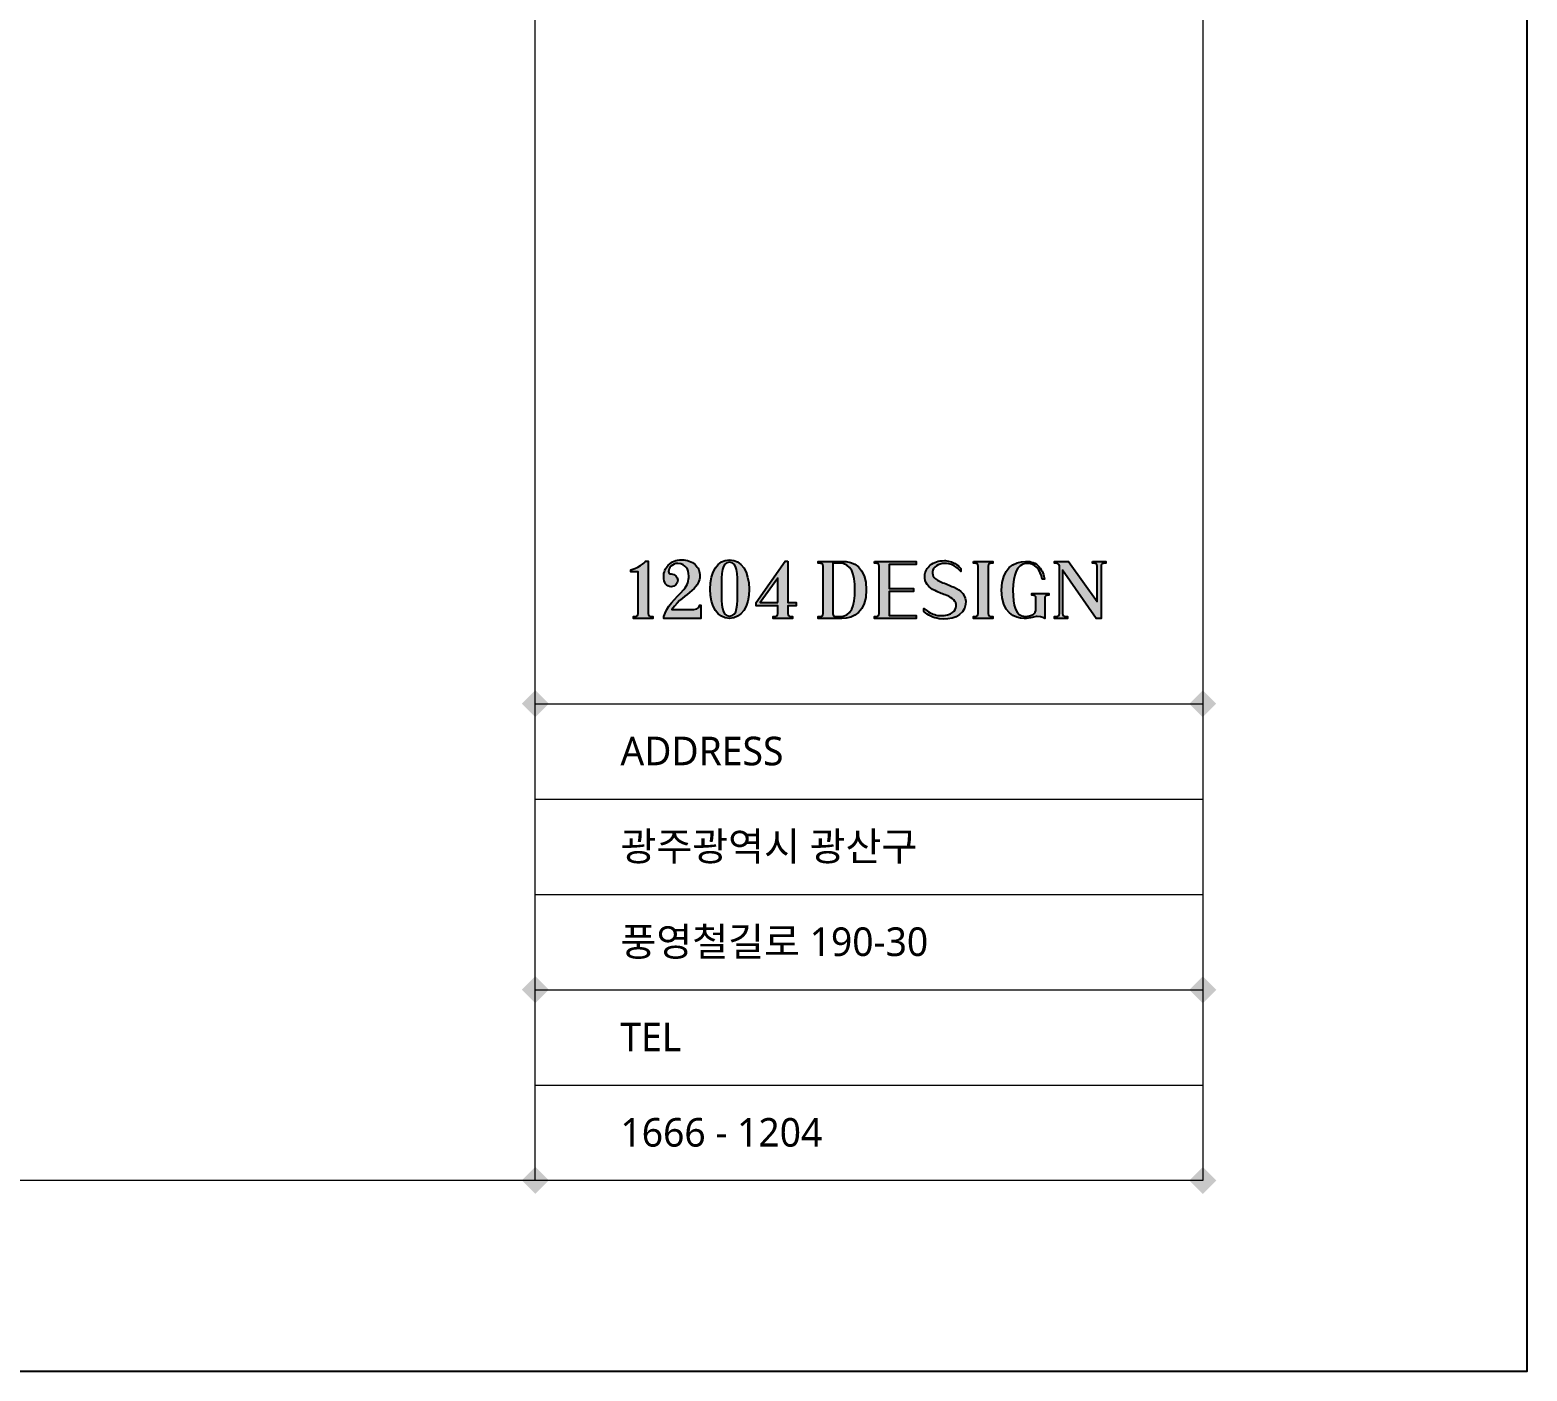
# Model space of a CAD drawing. Header units: millimetres. Extents: x 512 to 764439, y -71 to 559481.
# Drawn here: x 593468 to 598570, y 263149 to 267721 of the extents above; entities that cross this region are included whole.
import ezdxf

# ---------------------------------------------------------------- set-up
doc = ezdxf.new("R2010")
doc.units = ezdxf.units.MM
doc.header["$LTSCALE"] = 50
doc.layers.add('1204로고', color=3, linetype='Continuous')
doc.styles.add('맑은 고딕', font='malgun.ttf')

# ---------------------------------------------------------------- blocks, each defined once
blk = doc.blocks.new('1204design logo')
at = {"layer": '1204로고'}
h = blk.add_hatch(color=8, dxfattribs=at)
h.dxf.hatch_style = 1
edge = h.paths.add_edge_path()
edge.add_spline(control_points=[(20412.1, 9488.1), (20412.1, 9488.1), (20272.6, 9488.1), (20272.6, 9488.1), (20316.9, 9551), (20361.2, 9574.4), (20399.8, 9608.2), (20438.7, 9642.5), (20448.9, 9670.9), (20448.9, 9699.8), (20448.9, 9728.7), (20441, 9752), (20419.5, 9771.6), (20398.1, 9791.3), (20369.9, 9801.1), (20335, 9801.1), (20295.9, 9801.1), (20273.7, 9791.5), (20250.9, 9767.8), (20232.4, 9748.5), (20221.7, 9723.7), (20221.7, 9695), (20221.7, 9674.8), (20225.7, 9662.3), (20233.8, 9650.3), (20240.9, 9639.8), (20254.4, 9631.9), (20268.2, 9631.9), (20291.2, 9631.9), (20310.4, 9649.2), (20310.4, 9672.4), (20310.4, 9695.6), (20291.8, 9713), (20268.9, 9713.2), (20264.7, 9713.3), (20260.6, 9713.7), (20258, 9715.7), (20254.4, 9718.6), (20253, 9723.6), (20253, 9727.8), (20253, 9738.2), (20256.5, 9750.5), (20267.6, 9761.2), (20279.2, 9772.5), (20293.5, 9778.9), (20311.5, 9778.8), (20337.3, 9778.6), (20353.4, 9765.6), (20363.7, 9753.5), (20373.9, 9741.4), (20379.6, 9722.9), (20379.6, 9699.6), (20379.6, 9672.6), (20373, 9641.1), (20348.1, 9613.9), (20295.1, 9556.3), (20237.1, 9505.5), (20223.3, 9443.9), (20223.3, 9443.9), (20223.3, 9432.5), (20223.3, 9432.5), (20223.3, 9432.5), (20456.4, 9432.5), (20456.4, 9432.5), (20456.4, 9432.5), (20456.4, 9516.4), (20456.4, 9516.4), (20456.4, 9516.4), (20447.5, 9516.4), (20447.5, 9516.4), (20447.5, 9516.4), (20444.5, 9488.1), (20412.1, 9488.1)], knot_values=[0, 0, 0, 0, 1, 1, 1, 2, 2, 2, 3, 3, 3, 4, 4, 4, 5, 5, 5, 6, 6, 6, 7, 7, 7, 8, 8, 8, 9, 9, 9, 10, 10, 10, 11, 11, 11, 12, 12, 12, 13, 13, 13, 14, 14, 14, 15, 15, 15, 16, 16, 16, 17, 17, 17, 18, 18, 18, 19, 19, 19, 20, 20, 20, 21, 21, 21, 22, 22, 22, 23, 23, 23, 24, 24, 24, 24], degree=3, periodic=0)
h = blk.add_hatch(color=8, dxfattribs=at)
h.dxf.hatch_style = 1
edge = h.paths.add_edge_path()
edge.add_spline(control_points=[(20636.2, 9447.3), (20584.8, 9447.3), (20585.6, 9515.8), (20585.6, 9616.8), (20585.6, 9718.7), (20585.6, 9786.3), (20636.2, 9786.3), (20686.9, 9786.3), (20686.9, 9718.7), (20686.9, 9616.8), (20686.9, 9515.8), (20687.7, 9447.3), (20636.2, 9447.3)], knot_values=[0, 0, 0, 0, 1, 1, 1, 2, 2, 2, 3, 3, 3, 4, 4, 4, 4], degree=3, periodic=0)
edge = h.paths.add_edge_path()
edge.add_spline(control_points=[(20636.2, 9801.1), (20561.5, 9801.1), (20513.9, 9727.7), (20513.9, 9616.8), (20513.9, 9507), (20561.3, 9432.5), (20636.2, 9432.5), (20711.2, 9432.5), (20758.7, 9507), (20758.7, 9616.8), (20758.7, 9727.7), (20711, 9801.1), (20636.2, 9801.1)], knot_values=[0, 0, 0, 0, 1, 1, 1, 2, 2, 2, 3, 3, 3, 4, 4, 4, 4], degree=3, periodic=0)
h = blk.add_hatch(color=8, dxfattribs=at)
h.dxf.hatch_style = 1
edge = h.paths.add_edge_path()
edge.add_spline(control_points=[(20123.7, 9463), (20123.7, 9463), (20123.7, 9792.1), (20123.7, 9792.1), (20123.7, 9792.1), (20107.6, 9792.1), (20107.6, 9792.1), (20107.6, 9792.1), (20085.5, 9760.9), (20015.3, 9738.2), (20015.3, 9738.2), (20015.3, 9726.7), (20015.3, 9726.7), (20015.3, 9726.7), (20061.1, 9726.7), (20061.1, 9726.7), (20061.1, 9726.7), (20061.1, 9463), (20061.1, 9463), (20061.1, 9449.4), (20051.1, 9443.9), (20040.8, 9443.9), (20040.8, 9443.9), (20031.6, 9443.9), (20031.6, 9443.9), (20031.6, 9443.9), (20031.6, 9432.5), (20031.6, 9432.5), (20031.6, 9432.5), (20153.3, 9432.5), (20153.3, 9432.5), (20153.3, 9432.5), (20153.3, 9443.9), (20153.3, 9443.9), (20153.3, 9443.9), (20144.1, 9443.9), (20144.1, 9443.9), (20133.7, 9443.9), (20123.7, 9449.4), (20123.7, 9463)], knot_values=[0, 0, 0, 0, 1, 1, 1, 2, 2, 2, 3, 3, 3, 4, 4, 4, 5, 5, 5, 6, 6, 6, 7, 7, 7, 8, 8, 8, 9, 9, 9, 10, 10, 10, 11, 11, 11, 12, 12, 12, 13, 13, 13, 13], degree=3, periodic=0)
h = blk.add_hatch(color=8, dxfattribs=at)
h.dxf.hatch_style = 1
edge = h.paths.add_edge_path()
edge.add_spline(control_points=[(20940.5, 9532), (20940.5, 9532), (20828.7, 9532), (20828.7, 9532), (20828.7, 9532), (20940.5, 9686.7), (20940.5, 9686.7), (20940.5, 9686.7), (20940.5, 9532), (20940.5, 9532)], knot_values=[0, 0, 0, 0, 1, 1, 1, 2, 2, 2, 3, 3, 3, 3], degree=3, periodic=0)
edge = h.paths.add_edge_path()
edge.add_spline(control_points=[(21003.1, 9792.1), (21003.1, 9792.1), (20987, 9792.1), (20987, 9792.1), (20987, 9792.1), (20803.9, 9532), (20803.9, 9532), (20803.9, 9532), (20803.9, 9512.6), (20803.9, 9512.6), (20803.9, 9512.6), (20940.5, 9512.6), (20940.5, 9512.6), (20940.5, 9512.6), (20940.5, 9463), (20940.5, 9463), (20940.5, 9449.4), (20930.5, 9443.9), (20920.2, 9443.9), (20920.2, 9443.9), (20911, 9443.9), (20911, 9443.9), (20911, 9443.9), (20911, 9432.5), (20911, 9432.5), (20911, 9432.5), (21032.6, 9432.5), (21032.6, 9432.5), (21032.6, 9432.5), (21032.6, 9443.9), (21032.6, 9443.9), (21032.6, 9443.9), (21023.5, 9443.9), (21023.5, 9443.9), (21013.1, 9443.9), (21003.1, 9449.4), (21003.1, 9463), (21003.1, 9463), (21003.1, 9512.6), (21003.1, 9512.6), (21003.1, 9512.6), (21054.6, 9512.6), (21054.6, 9512.6), (21054.6, 9512.6), (21054.6, 9532), (21054.6, 9532), (21054.6, 9532), (21003.1, 9532), (21003.1, 9532), (21003.1, 9532), (21003.1, 9792.1), (21003.1, 9792.1)], knot_values=[0, 0, 0, 0, 1, 1, 1, 2, 2, 2, 3, 3, 3, 4, 4, 4, 5, 5, 5, 6, 6, 6, 7, 7, 7, 8, 8, 8, 9, 9, 9, 10, 10, 10, 11, 11, 11, 12, 12, 12, 13, 13, 13, 14, 14, 14, 15, 15, 15, 16, 16, 16, 17, 17, 17, 17], degree=3, periodic=0)
h = blk.add_hatch(color=8, dxfattribs=at)
h.dxf.hatch_style = 1
edge = h.paths.add_edge_path()
edge.add_spline(control_points=[(21324.4, 9443.9), (21324.4, 9443.9), (21301.9, 9443.9), (21301.9, 9443.9), (21290.6, 9443.9), (21286.7, 9453.5), (21286.7, 9459.6), (21286.7, 9459.6), (21286.7, 9780.4), (21286.7, 9780.4), (21286.7, 9780.4), (21324.4, 9780.4), (21324.4, 9780.4), (21405.3, 9780.4), (21424.5, 9713.4), (21424.5, 9612.1), (21424.5, 9511.9), (21405.3, 9443.9), (21324.4, 9443.9)], knot_values=[0, 0, 0, 0, 1, 1, 1, 2, 2, 2, 3, 3, 3, 4, 4, 4, 5, 5, 5, 6, 6, 6, 6], degree=3, periodic=0)
edge = h.paths.add_edge_path()
edge.add_spline(control_points=[(21342.6, 9791.8), (21342.6, 9791.8), (21194.7, 9791.8), (21194.7, 9791.8), (21194.7, 9791.8), (21194.7, 9780.4), (21194.7, 9780.4), (21194.7, 9780.4), (21203.8, 9780.4), (21203.8, 9780.4), (21214.2, 9780.4), (21224.2, 9774.9), (21224.2, 9761.3), (21224.2, 9761.3), (21224.2, 9463), (21224.2, 9463), (21224.2, 9449.4), (21214.2, 9443.9), (21203.8, 9443.9), (21203.8, 9443.9), (21194.7, 9443.9), (21194.7, 9443.9), (21194.7, 9443.9), (21194.7, 9432.5), (21194.7, 9432.5), (21194.7, 9432.5), (21342.6, 9432.5), (21342.6, 9432.5), (21417.6, 9432.5), (21496.2, 9474.3), (21496.2, 9612.1), (21496.2, 9757.1), (21417.3, 9791.8), (21342.6, 9791.8)], knot_values=[0, 0, 0, 0, 1, 1, 1, 2, 2, 2, 3, 3, 3, 4, 4, 4, 5, 5, 5, 6, 6, 6, 7, 7, 7, 8, 8, 8, 9, 9, 9, 10, 10, 10, 11, 11, 11, 11], degree=3, periodic=0)
h = blk.add_hatch(color=8, dxfattribs=at)
h.dxf.hatch_style = 1
edge = h.paths.add_edge_path()
edge.add_spline(control_points=[(21548.6, 9791.8), (21548.6, 9791.8), (21548.6, 9780.4), (21548.6, 9780.4), (21548.6, 9780.4), (21557.8, 9780.4), (21557.8, 9780.4), (21568.2, 9780.4), (21578.1, 9774.9), (21578.1, 9761.3), (21578.1, 9761.3), (21578.1, 9463), (21578.1, 9463), (21578.1, 9449.4), (21568.2, 9443.9), (21557.8, 9443.9), (21557.8, 9443.9), (21548.6, 9443.9), (21548.6, 9443.9), (21548.6, 9443.9), (21548.6, 9432.5), (21548.6, 9432.5), (21548.6, 9432.5), (21811, 9432.5), (21811, 9432.5), (21811, 9432.5), (21811, 9451.9), (21811, 9451.9), (21811, 9451.9), (21640.7, 9451.9), (21640.7, 9451.9), (21640.7, 9451.9), (21640.7, 9602.4), (21640.7, 9602.4), (21640.7, 9602.4), (21793.8, 9602.4), (21793.8, 9602.4), (21793.8, 9602.4), (21793.8, 9621.8), (21793.8, 9621.8), (21793.8, 9621.8), (21640.7, 9621.8), (21640.7, 9621.8), (21640.7, 9621.8), (21640.7, 9772.4), (21640.7, 9772.4), (21640.7, 9772.4), (21811, 9772.4), (21811, 9772.4), (21811, 9772.4), (21811, 9791.8), (21811, 9791.8), (21811, 9791.8), (21548.6, 9791.8), (21548.6, 9791.8)], knot_values=[0, 0, 0, 0, 1, 1, 1, 2, 2, 2, 3, 3, 3, 4, 4, 4, 5, 5, 5, 6, 6, 6, 7, 7, 7, 8, 8, 8, 9, 9, 9, 10, 10, 10, 11, 11, 11, 12, 12, 12, 13, 13, 13, 14, 14, 14, 15, 15, 15, 16, 16, 16, 17, 17, 17, 18, 18, 18, 18], degree=3, periodic=0)
h = blk.add_hatch(color=8, dxfattribs=at)
h.dxf.hatch_style = 1
edge = h.paths.add_edge_path()
edge.add_spline(control_points=[(22048.9, 9628.5), (22034.7, 9635), (22003.4, 9647.6), (21978.7, 9657.3), (21951.9, 9667.8), (21934.3, 9676.9), (21923.2, 9690.7), (21914.9, 9700.9), (21911.8, 9713.6), (21912.8, 9725.6), (21914, 9740.4), (21922.2, 9754.3), (21937.7, 9764.4), (21951.2, 9773.2), (21970.8, 9779.3), (21988.8, 9779.1), (22001.8, 9779.3), (22029.3, 9775.4), (22049.5, 9763.7), (22067.1, 9753.5), (22076.3, 9744.5), (22091.1, 9728.8), (22091.1, 9728.8), (22091.1, 9747.4), (22091.1, 9747.4), (22091.1, 9747.4), (22079.2, 9762.1), (22066.9, 9770.5), (22036.5, 9791.1), (22006.1, 9796.4), (21988.1, 9796.4), (21951.8, 9796.4), (21920.5, 9786.4), (21899.1, 9767.7), (21878.9, 9750.1), (21865.2, 9728.1), (21864.2, 9700.4), (21863.3, 9658.1), (21886.1, 9627.2), (21929.1, 9607.4), (21957.9, 9594.1), (21979.6, 9585.4), (22002.2, 9577.2), (22037.6, 9564.4), (22065.9, 9538.5), (22062, 9508.8), (22058.5, 9483.1), (22037.8, 9448.6), (21959.2, 9450.4), (21941.9, 9450.8), (21914.7, 9458.3), (21888.1, 9474.1), (21873.5, 9482.7), (21866.5, 9489.5), (21858.9, 9495.3), (21858.9, 9495.3), (21858.9, 9476.4), (21858.9, 9476.4), (21883.5, 9452.6), (21917.7, 9436.5), (21954.2, 9430.5), (22027, 9418.4), (22112.4, 9447.4), (22121.3, 9520.4), (22128.5, 9578.6), (22089.7, 9610.2), (22048.9, 9628.5)], knot_values=[0, 0, 0, 0, 1, 1, 1, 2, 2, 2, 3, 3, 3, 4, 4, 4, 5, 5, 5, 6, 6, 6, 7, 7, 7, 8, 8, 8, 9, 9, 9, 10, 10, 10, 11, 11, 11, 12, 12, 12, 13, 13, 13, 14, 14, 14, 15, 15, 15, 16, 16, 16, 17, 17, 17, 18, 18, 18, 19, 19, 19, 20, 20, 20, 21, 21, 21, 22, 22, 22, 22], degree=3, periodic=0)
h = blk.add_hatch(color=8, dxfattribs=at)
h.dxf.hatch_style = 1
edge = h.paths.add_edge_path()
edge.add_spline(control_points=[(22170.6, 9791.8), (22170.6, 9791.8), (22170.6, 9780.4), (22170.6, 9780.4), (22170.6, 9780.4), (22179.8, 9780.4), (22179.8, 9780.4), (22190.1, 9780.4), (22200.2, 9774.9), (22200.2, 9761.3), (22200.2, 9761.3), (22200.2, 9463), (22200.2, 9463), (22200.2, 9449.4), (22190.1, 9443.9), (22179.8, 9443.9), (22179.8, 9443.9), (22170.6, 9443.9), (22170.6, 9443.9), (22170.6, 9443.9), (22170.6, 9432.5), (22170.6, 9432.5), (22170.6, 9432.5), (22292.2, 9432.5), (22292.2, 9432.5), (22292.2, 9432.5), (22292.2, 9443.9), (22292.2, 9443.9), (22292.2, 9443.9), (22283, 9443.9), (22283, 9443.9), (22272.7, 9443.9), (22262.7, 9449.4), (22262.7, 9463), (22262.7, 9463), (22262.7, 9761.3), (22262.7, 9761.3), (22262.7, 9774.9), (22272.7, 9780.4), (22283, 9780.4), (22283, 9780.4), (22292.2, 9780.4), (22292.2, 9780.4), (22292.2, 9780.4), (22292.2, 9791.8), (22292.2, 9791.8), (22292.2, 9791.8), (22170.6, 9791.8), (22170.6, 9791.8)], knot_values=[0, 0, 0, 0, 1, 1, 1, 2, 2, 2, 3, 3, 3, 4, 4, 4, 5, 5, 5, 6, 6, 6, 7, 7, 7, 8, 8, 8, 9, 9, 9, 10, 10, 10, 11, 11, 11, 12, 12, 12, 13, 13, 13, 14, 14, 14, 15, 15, 15, 16, 16, 16, 16], degree=3, periodic=0)
h = blk.add_hatch(color=8, dxfattribs=at)
h.dxf.hatch_style = 1
edge = h.paths.add_edge_path()
edge.add_spline(control_points=[(22563.9, 9589.7), (22563.9, 9589.7), (22537, 9589.7), (22537, 9589.7), (22537, 9589.7), (22537, 9578.3), (22537, 9578.3), (22537, 9578.3), (22543.7, 9578.3), (22543.7, 9578.3), (22553.9, 9578.3), (22563.9, 9572.9), (22563.9, 9559.4), (22563.9, 9559.4), (22563.9, 9493.7), (22563.9, 9493.7), (22563.9, 9460.8), (22537.4, 9445.7), (22496.6, 9445.7), (22436.3, 9445.7), (22419, 9513.1), (22419, 9610.9), (22419, 9707.8), (22445.8, 9773.4), (22500.3, 9778.6), (22554.7, 9783.8), (22594.5, 9737.4), (22603.4, 9679.4), (22603.4, 9679.4), (22616.7, 9679.4), (22616.7, 9679.4), (22614.7, 9705.8), (22603.7, 9735.1), (22584.2, 9757.2), (22561.4, 9782.9), (22536.3, 9791.8), (22500.3, 9791.8), (22500.3, 9791.8), (22500.3, 9791.8), (22500.3, 9791.8), (22425.6, 9791.8), (22347.8, 9747.8), (22347.8, 9610.9), (22347.8, 9466.9), (22431.6, 9432.5), (22489.1, 9432.5), (22533.3, 9432.5), (22552.4, 9444.8), (22571.7, 9445), (22604.5, 9445.4), (22619, 9432.5), (22619, 9432.5), (22619, 9432.5), (22619, 9559.4), (22619, 9559.4), (22619, 9572.9), (22629, 9578.3), (22639.3, 9578.3), (22639.3, 9578.3), (22645.9, 9578.3), (22645.9, 9578.3), (22645.9, 9578.3), (22645.9, 9589.7), (22645.9, 9589.7), (22645.9, 9589.7), (22619, 9589.7), (22619, 9589.7), (22619, 9589.7), (22563.9, 9589.7), (22563.9, 9589.7)], knot_values=[0, 0, 0, 0, 1, 1, 1, 2, 2, 2, 3, 3, 3, 4, 4, 4, 5, 5, 5, 6, 6, 6, 7, 7, 7, 8, 8, 8, 9, 9, 9, 10, 10, 10, 11, 11, 11, 12, 12, 12, 13, 13, 13, 14, 14, 14, 15, 15, 15, 16, 16, 16, 17, 17, 17, 18, 18, 18, 19, 19, 19, 20, 20, 20, 21, 21, 21, 22, 22, 22, 23, 23, 23, 23], degree=3, periodic=0)
h = blk.add_hatch(color=8, dxfattribs=at)
h.dxf.hatch_style = 1
edge = h.paths.add_edge_path()
edge.add_spline(control_points=[(22919.4, 9791.8), (22919.4, 9791.8), (22919.4, 9780.4), (22919.4, 9780.4), (22919.4, 9780.4), (22928.6, 9780.4), (22928.6, 9780.4), (22938.9, 9780.4), (22949, 9774.9), (22949, 9761.3), (22949, 9761.3), (22949, 9539.4), (22949, 9539.4), (22949, 9539.4), (22768.4, 9791.8), (22768.4, 9791.8), (22768.4, 9791.8), (22679.7, 9791.8), (22679.7, 9791.8), (22679.7, 9791.8), (22679.7, 9780.4), (22679.7, 9780.4), (22679.7, 9780.4), (22693.1, 9780.4), (22693.1, 9780.4), (22702.3, 9780.4), (22711.7, 9771.7), (22711.7, 9762.6), (22711.7, 9762.6), (22711.7, 9463), (22711.7, 9463), (22711.7, 9449.4), (22701.7, 9443.9), (22691.3, 9443.9), (22691.3, 9443.9), (22679.7, 9443.9), (22679.7, 9443.9), (22679.7, 9443.9), (22679.7, 9432.5), (22679.7, 9432.5), (22679.7, 9432.5), (22763, 9432.5), (22763, 9432.5), (22763, 9432.5), (22763, 9443.9), (22763, 9443.9), (22763, 9443.9), (22751.4, 9443.9), (22751.4, 9443.9), (22741, 9443.9), (22731.1, 9449.4), (22731.1, 9463), (22731.1, 9463), (22731.1, 9736.1), (22731.1, 9736.1), (22731.1, 9736.1), (22943.7, 9432.5), (22943.7, 9432.5), (22943.7, 9432.5), (22973.3, 9432.5), (22973.3, 9432.5), (22973.3, 9432.5), (22973.3, 9761.3), (22973.3, 9761.3), (22973.3, 9774.9), (22983.3, 9780.4), (22993.7, 9780.4), (22993.7, 9780.4), (23002.8, 9780.4), (23002.8, 9780.4), (23002.8, 9780.4), (23002.8, 9791.8), (23002.8, 9791.8), (23002.8, 9791.8), (22919.4, 9791.8), (22919.4, 9791.8)], knot_values=[0, 0, 0, 0, 1, 1, 1, 2, 2, 2, 3, 3, 3, 4, 4, 4, 5, 5, 5, 6, 6, 6, 7, 7, 7, 8, 8, 8, 9, 9, 9, 10, 10, 10, 11, 11, 11, 12, 12, 12, 13, 13, 13, 14, 14, 14, 15, 15, 15, 16, 16, 16, 17, 17, 17, 18, 18, 18, 19, 19, 19, 20, 20, 20, 21, 21, 21, 22, 22, 22, 23, 23, 23, 24, 24, 24, 25, 25, 25, 25], degree=3, periodic=0)
at = {"layer": '1204로고', "color": 8}
for points, knots in [([(20412.1, 9488.1), (20412.1, 9488.1), (20272.6, 9488.1), (20272.6, 9488.1), (20316.9, 9551), (20361.2, 9574.4), (20399.8, 9608.2), (20438.7, 9642.5), (20448.9, 9670.9), (20448.9, 9699.8), (20448.9, 9728.7), (20441, 9752), (20419.5, 9771.6), (20398.1, 9791.3), (20369.9, 9801.1), (20335, 9801.1), (20295.9, 9801.1), (20273.7, 9791.5), (20250.9, 9767.8), (20232.4, 9748.5), (20221.7, 9723.7), (20221.7, 9695), (20221.7, 9674.8), (20225.7, 9662.3), (20233.8, 9650.3), (20240.9, 9639.8), (20254.4, 9631.9), (20268.2, 9631.9), (20291.2, 9631.9), (20310.4, 9649.2), (20310.4, 9672.4), (20310.4, 9695.6), (20291.8, 9713), (20268.9, 9713.2), (20264.7, 9713.3), (20260.6, 9713.7), (20258, 9715.7), (20254.4, 9718.6), (20253, 9723.6), (20253, 9727.8), (20253, 9738.2), (20256.5, 9750.5), (20267.6, 9761.2), (20279.2, 9772.5), (20293.5, 9778.9), (20311.5, 9778.8), (20337.3, 9778.6), (20353.4, 9765.6), (20363.7, 9753.5), (20373.9, 9741.4), (20379.6, 9722.9), (20379.6, 9699.6), (20379.6, 9672.6), (20373, 9641.1), (20348.1, 9613.9), (20295.1, 9556.3), (20237.1, 9505.5), (20223.3, 9443.9), (20223.3, 9443.9), (20223.3, 9432.5), (20223.3, 9432.5), (20223.3, 9432.5), (20456.4, 9432.5), (20456.4, 9432.5), (20456.4, 9432.5), (20456.4, 9516.4), (20456.4, 9516.4), (20456.4, 9516.4), (20447.5, 9516.4), (20447.5, 9516.4), (20447.5, 9516.4), (20444.5, 9488.1), (20412.1, 9488.1)], [0, 0, 0, 0, 1, 1, 1, 2, 2, 2, 3, 3, 3, 4, 4, 4, 5, 5, 5, 6, 6, 6, 7, 7, 7, 8, 8, 8, 9, 9, 9, 10, 10, 10, 11, 11, 11, 12, 12, 12, 13, 13, 13, 14, 14, 14, 15, 15, 15, 16, 16, 16, 17, 17, 17, 18, 18, 18, 19, 19, 19, 20, 20, 20, 21, 21, 21, 22, 22, 22, 23, 23, 23, 24, 24, 24, 24]), ([(20636.2, 9801.1), (20561.5, 9801.1), (20513.9, 9727.7), (20513.9, 9616.8), (20513.9, 9507), (20561.3, 9432.5), (20636.2, 9432.5), (20711.2, 9432.5), (20758.7, 9507), (20758.7, 9616.8), (20758.7, 9727.7), (20711, 9801.1), (20636.2, 9801.1)], [0, 0, 0, 0, 1, 1, 1, 2, 2, 2, 3, 3, 3, 4, 4, 4, 4]), ([(20123.7, 9463), (20123.7, 9463), (20123.7, 9792.1), (20123.7, 9792.1), (20123.7, 9792.1), (20107.6, 9792.1), (20107.6, 9792.1), (20107.6, 9792.1), (20085.5, 9760.9), (20015.3, 9738.2), (20015.3, 9738.2), (20015.3, 9726.7), (20015.3, 9726.7), (20015.3, 9726.7), (20061.1, 9726.7), (20061.1, 9726.7), (20061.1, 9726.7), (20061.1, 9463), (20061.1, 9463), (20061.1, 9449.4), (20051.1, 9443.9), (20040.8, 9443.9), (20040.8, 9443.9), (20031.6, 9443.9), (20031.6, 9443.9), (20031.6, 9443.9), (20031.6, 9432.5), (20031.6, 9432.5), (20031.6, 9432.5), (20153.3, 9432.5), (20153.3, 9432.5), (20153.3, 9432.5), (20153.3, 9443.9), (20153.3, 9443.9), (20153.3, 9443.9), (20144.1, 9443.9), (20144.1, 9443.9), (20133.7, 9443.9), (20123.7, 9449.4), (20123.7, 9463)], [0, 0, 0, 0, 1, 1, 1, 2, 2, 2, 3, 3, 3, 4, 4, 4, 5, 5, 5, 6, 6, 6, 7, 7, 7, 8, 8, 8, 9, 9, 9, 10, 10, 10, 11, 11, 11, 12, 12, 12, 13, 13, 13, 13]), ([(20636.2, 9447.3), (20584.8, 9447.3), (20585.6, 9515.8), (20585.6, 9616.8), (20585.6, 9718.7), (20585.6, 9786.3), (20636.2, 9786.3), (20686.9, 9786.3), (20686.9, 9718.7), (20686.9, 9616.8), (20686.9, 9515.8), (20687.7, 9447.3), (20636.2, 9447.3)], [0, 0, 0, 0, 1, 1, 1, 2, 2, 2, 3, 3, 3, 4, 4, 4, 4]), ([(21003.1, 9792.1), (21003.1, 9792.1), (20987, 9792.1), (20987, 9792.1), (20987, 9792.1), (20803.9, 9532), (20803.9, 9532), (20803.9, 9532), (20803.9, 9512.6), (20803.9, 9512.6), (20803.9, 9512.6), (20940.5, 9512.6), (20940.5, 9512.6), (20940.5, 9512.6), (20940.5, 9463), (20940.5, 9463), (20940.5, 9449.4), (20930.5, 9443.9), (20920.2, 9443.9), (20920.2, 9443.9), (20911, 9443.9), (20911, 9443.9), (20911, 9443.9), (20911, 9432.5), (20911, 9432.5), (20911, 9432.5), (21032.6, 9432.5), (21032.6, 9432.5), (21032.6, 9432.5), (21032.6, 9443.9), (21032.6, 9443.9), (21032.6, 9443.9), (21023.5, 9443.9), (21023.5, 9443.9), (21013.1, 9443.9), (21003.1, 9449.4), (21003.1, 9463), (21003.1, 9463), (21003.1, 9512.6), (21003.1, 9512.6), (21003.1, 9512.6), (21054.6, 9512.6), (21054.6, 9512.6), (21054.6, 9512.6), (21054.6, 9532), (21054.6, 9532), (21054.6, 9532), (21003.1, 9532), (21003.1, 9532), (21003.1, 9532), (21003.1, 9792.1), (21003.1, 9792.1)], [0, 0, 0, 0, 1, 1, 1, 2, 2, 2, 3, 3, 3, 4, 4, 4, 5, 5, 5, 6, 6, 6, 7, 7, 7, 8, 8, 8, 9, 9, 9, 10, 10, 10, 11, 11, 11, 12, 12, 12, 13, 13, 13, 14, 14, 14, 15, 15, 15, 16, 16, 16, 17, 17, 17, 17]), ([(21342.6, 9791.8), (21342.6, 9791.8), (21194.7, 9791.8), (21194.7, 9791.8), (21194.7, 9791.8), (21194.7, 9780.4), (21194.7, 9780.4), (21194.7, 9780.4), (21203.8, 9780.4), (21203.8, 9780.4), (21214.2, 9780.4), (21224.2, 9774.9), (21224.2, 9761.3), (21224.2, 9761.3), (21224.2, 9463), (21224.2, 9463), (21224.2, 9449.4), (21214.2, 9443.9), (21203.8, 9443.9), (21203.8, 9443.9), (21194.7, 9443.9), (21194.7, 9443.9), (21194.7, 9443.9), (21194.7, 9432.5), (21194.7, 9432.5), (21194.7, 9432.5), (21342.6, 9432.5), (21342.6, 9432.5), (21417.6, 9432.5), (21496.2, 9474.3), (21496.2, 9612.1), (21496.2, 9757.1), (21417.3, 9791.8), (21342.6, 9791.8)], [0, 0, 0, 0, 1, 1, 1, 2, 2, 2, 3, 3, 3, 4, 4, 4, 5, 5, 5, 6, 6, 6, 7, 7, 7, 8, 8, 8, 9, 9, 9, 10, 10, 10, 11, 11, 11, 11]), ([(21324.4, 9443.9), (21324.4, 9443.9), (21301.9, 9443.9), (21301.9, 9443.9), (21290.6, 9443.9), (21286.7, 9453.5), (21286.7, 9459.6), (21286.7, 9459.6), (21286.7, 9780.4), (21286.7, 9780.4), (21286.7, 9780.4), (21324.4, 9780.4), (21324.4, 9780.4), (21405.3, 9780.4), (21424.5, 9713.4), (21424.5, 9612.1), (21424.5, 9511.9), (21405.3, 9443.9), (21324.4, 9443.9)], [0, 0, 0, 0, 1, 1, 1, 2, 2, 2, 3, 3, 3, 4, 4, 4, 5, 5, 5, 6, 6, 6, 6]), ([(21548.6, 9791.8), (21548.6, 9791.8), (21548.6, 9780.4), (21548.6, 9780.4), (21548.6, 9780.4), (21557.8, 9780.4), (21557.8, 9780.4), (21568.2, 9780.4), (21578.1, 9774.9), (21578.1, 9761.3), (21578.1, 9761.3), (21578.1, 9463), (21578.1, 9463), (21578.1, 9449.4), (21568.2, 9443.9), (21557.8, 9443.9), (21557.8, 9443.9), (21548.6, 9443.9), (21548.6, 9443.9), (21548.6, 9443.9), (21548.6, 9432.5), (21548.6, 9432.5), (21548.6, 9432.5), (21811, 9432.5), (21811, 9432.5), (21811, 9432.5), (21811, 9451.9), (21811, 9451.9), (21811, 9451.9), (21640.7, 9451.9), (21640.7, 9451.9), (21640.7, 9451.9), (21640.7, 9602.4), (21640.7, 9602.4), (21640.7, 9602.4), (21793.8, 9602.4), (21793.8, 9602.4), (21793.8, 9602.4), (21793.8, 9621.8), (21793.8, 9621.8), (21793.8, 9621.8), (21640.7, 9621.8), (21640.7, 9621.8), (21640.7, 9621.8), (21640.7, 9772.4), (21640.7, 9772.4), (21640.7, 9772.4), (21811, 9772.4), (21811, 9772.4), (21811, 9772.4), (21811, 9791.8), (21811, 9791.8), (21811, 9791.8), (21548.6, 9791.8), (21548.6, 9791.8)], [0, 0, 0, 0, 1, 1, 1, 2, 2, 2, 3, 3, 3, 4, 4, 4, 5, 5, 5, 6, 6, 6, 7, 7, 7, 8, 8, 8, 9, 9, 9, 10, 10, 10, 11, 11, 11, 12, 12, 12, 13, 13, 13, 14, 14, 14, 15, 15, 15, 16, 16, 16, 17, 17, 17, 18, 18, 18, 18]), ([(22048.9, 9628.5), (22034.7, 9635), (22003.4, 9647.6), (21978.7, 9657.3), (21951.9, 9667.8), (21934.3, 9676.9), (21923.2, 9690.7), (21914.9, 9700.9), (21911.8, 9713.6), (21912.8, 9725.6), (21914, 9740.4), (21922.2, 9754.3), (21937.7, 9764.4), (21951.2, 9773.2), (21970.8, 9779.3), (21988.8, 9779.1), (22001.8, 9779.3), (22029.3, 9775.4), (22049.5, 9763.7), (22067.1, 9753.5), (22076.3, 9744.5), (22091.1, 9728.8), (22091.1, 9728.8), (22091.1, 9747.4), (22091.1, 9747.4), (22091.1, 9747.4), (22079.2, 9762.1), (22066.9, 9770.5), (22036.5, 9791.1), (22006.1, 9796.4), (21988.1, 9796.4), (21951.8, 9796.4), (21920.5, 9786.4), (21899.1, 9767.7), (21878.9, 9750.1), (21865.2, 9728.1), (21864.2, 9700.4), (21863.3, 9658.1), (21886.1, 9627.2), (21929.1, 9607.4), (21957.9, 9594.1), (21979.6, 9585.4), (22002.2, 9577.2), (22037.6, 9564.4), (22065.9, 9538.5), (22062, 9508.8), (22058.5, 9483.1), (22037.8, 9448.6), (21959.2, 9450.4), (21941.9, 9450.8), (21914.7, 9458.3), (21888.1, 9474.1), (21873.5, 9482.7), (21866.5, 9489.5), (21858.9, 9495.3), (21858.9, 9495.3), (21858.9, 9476.4), (21858.9, 9476.4), (21883.5, 9452.6), (21917.7, 9436.5), (21954.2, 9430.5), (22027, 9418.4), (22112.4, 9447.4), (22121.3, 9520.4), (22128.5, 9578.6), (22089.7, 9610.2), (22048.9, 9628.5)], [0, 0, 0, 0, 1, 1, 1, 2, 2, 2, 3, 3, 3, 4, 4, 4, 5, 5, 5, 6, 6, 6, 7, 7, 7, 8, 8, 8, 9, 9, 9, 10, 10, 10, 11, 11, 11, 12, 12, 12, 13, 13, 13, 14, 14, 14, 15, 15, 15, 16, 16, 16, 17, 17, 17, 18, 18, 18, 19, 19, 19, 20, 20, 20, 21, 21, 21, 22, 22, 22, 22]), ([(22170.6, 9791.8), (22170.6, 9791.8), (22170.6, 9780.4), (22170.6, 9780.4), (22170.6, 9780.4), (22179.8, 9780.4), (22179.8, 9780.4), (22190.1, 9780.4), (22200.2, 9774.9), (22200.2, 9761.3), (22200.2, 9761.3), (22200.2, 9463), (22200.2, 9463), (22200.2, 9449.4), (22190.1, 9443.9), (22179.8, 9443.9), (22179.8, 9443.9), (22170.6, 9443.9), (22170.6, 9443.9), (22170.6, 9443.9), (22170.6, 9432.5), (22170.6, 9432.5), (22170.6, 9432.5), (22292.2, 9432.5), (22292.2, 9432.5), (22292.2, 9432.5), (22292.2, 9443.9), (22292.2, 9443.9), (22292.2, 9443.9), (22283, 9443.9), (22283, 9443.9), (22272.7, 9443.9), (22262.7, 9449.4), (22262.7, 9463), (22262.7, 9463), (22262.7, 9761.3), (22262.7, 9761.3), (22262.7, 9774.9), (22272.7, 9780.4), (22283, 9780.4), (22283, 9780.4), (22292.2, 9780.4), (22292.2, 9780.4), (22292.2, 9780.4), (22292.2, 9791.8), (22292.2, 9791.8), (22292.2, 9791.8), (22170.6, 9791.8), (22170.6, 9791.8)], [0, 0, 0, 0, 1, 1, 1, 2, 2, 2, 3, 3, 3, 4, 4, 4, 5, 5, 5, 6, 6, 6, 7, 7, 7, 8, 8, 8, 9, 9, 9, 10, 10, 10, 11, 11, 11, 12, 12, 12, 13, 13, 13, 14, 14, 14, 15, 15, 15, 16, 16, 16, 16]), ([(22563.9, 9589.7), (22563.9, 9589.7), (22537, 9589.7), (22537, 9589.7), (22537, 9589.7), (22537, 9578.3), (22537, 9578.3), (22537, 9578.3), (22543.7, 9578.3), (22543.7, 9578.3), (22553.9, 9578.3), (22563.9, 9572.9), (22563.9, 9559.4), (22563.9, 9559.4), (22563.9, 9493.7), (22563.9, 9493.7), (22563.9, 9460.8), (22537.4, 9445.7), (22496.6, 9445.7), (22436.3, 9445.7), (22419, 9513.1), (22419, 9610.9), (22419, 9707.8), (22445.8, 9773.4), (22500.3, 9778.6), (22554.7, 9783.8), (22594.5, 9737.4), (22603.4, 9679.4), (22603.4, 9679.4), (22616.7, 9679.4), (22616.7, 9679.4), (22614.7, 9705.8), (22603.7, 9735.1), (22584.2, 9757.2), (22561.4, 9782.9), (22536.3, 9791.8), (22500.3, 9791.8), (22500.3, 9791.8), (22500.3, 9791.8), (22500.3, 9791.8), (22425.6, 9791.8), (22347.8, 9747.8), (22347.8, 9610.9), (22347.8, 9466.9), (22431.6, 9432.5), (22489.1, 9432.5), (22533.3, 9432.5), (22552.4, 9444.8), (22571.7, 9445), (22604.5, 9445.4), (22619, 9432.5), (22619, 9432.5), (22619, 9432.5), (22619, 9559.4), (22619, 9559.4), (22619, 9572.9), (22629, 9578.3), (22639.3, 9578.3), (22639.3, 9578.3), (22645.9, 9578.3), (22645.9, 9578.3), (22645.9, 9578.3), (22645.9, 9589.7), (22645.9, 9589.7), (22645.9, 9589.7), (22619, 9589.7), (22619, 9589.7), (22619, 9589.7), (22563.9, 9589.7), (22563.9, 9589.7)], [0, 0, 0, 0, 1, 1, 1, 2, 2, 2, 3, 3, 3, 4, 4, 4, 5, 5, 5, 6, 6, 6, 7, 7, 7, 8, 8, 8, 9, 9, 9, 10, 10, 10, 11, 11, 11, 12, 12, 12, 13, 13, 13, 14, 14, 14, 15, 15, 15, 16, 16, 16, 17, 17, 17, 18, 18, 18, 19, 19, 19, 20, 20, 20, 21, 21, 21, 22, 22, 22, 23, 23, 23, 23]), ([(22919.4, 9791.8), (22919.4, 9791.8), (22919.4, 9780.4), (22919.4, 9780.4), (22919.4, 9780.4), (22928.6, 9780.4), (22928.6, 9780.4), (22938.9, 9780.4), (22949, 9774.9), (22949, 9761.3), (22949, 9761.3), (22949, 9539.4), (22949, 9539.4), (22949, 9539.4), (22768.4, 9791.8), (22768.4, 9791.8), (22768.4, 9791.8), (22679.7, 9791.8), (22679.7, 9791.8), (22679.7, 9791.8), (22679.7, 9780.4), (22679.7, 9780.4), (22679.7, 9780.4), (22693.1, 9780.4), (22693.1, 9780.4), (22702.3, 9780.4), (22711.7, 9771.7), (22711.7, 9762.6), (22711.7, 9762.6), (22711.7, 9463), (22711.7, 9463), (22711.7, 9449.4), (22701.7, 9443.9), (22691.3, 9443.9), (22691.3, 9443.9), (22679.7, 9443.9), (22679.7, 9443.9), (22679.7, 9443.9), (22679.7, 9432.5), (22679.7, 9432.5), (22679.7, 9432.5), (22763, 9432.5), (22763, 9432.5), (22763, 9432.5), (22763, 9443.9), (22763, 9443.9), (22763, 9443.9), (22751.4, 9443.9), (22751.4, 9443.9), (22741, 9443.9), (22731.1, 9449.4), (22731.1, 9463), (22731.1, 9463), (22731.1, 9736.1), (22731.1, 9736.1), (22731.1, 9736.1), (22943.7, 9432.5), (22943.7, 9432.5), (22943.7, 9432.5), (22973.3, 9432.5), (22973.3, 9432.5), (22973.3, 9432.5), (22973.3, 9761.3), (22973.3, 9761.3), (22973.3, 9774.9), (22983.3, 9780.4), (22993.7, 9780.4), (22993.7, 9780.4), (23002.8, 9780.4), (23002.8, 9780.4), (23002.8, 9780.4), (23002.8, 9791.8), (23002.8, 9791.8), (23002.8, 9791.8), (22919.4, 9791.8), (22919.4, 9791.8)], [0, 0, 0, 0, 1, 1, 1, 2, 2, 2, 3, 3, 3, 4, 4, 4, 5, 5, 5, 6, 6, 6, 7, 7, 7, 8, 8, 8, 9, 9, 9, 10, 10, 10, 11, 11, 11, 12, 12, 12, 13, 13, 13, 14, 14, 14, 15, 15, 15, 16, 16, 16, 17, 17, 17, 18, 18, 18, 19, 19, 19, 20, 20, 20, 21, 21, 21, 22, 22, 22, 23, 23, 23, 24, 24, 24, 25, 25, 25, 25]), ([(20940.5, 9532), (20940.5, 9532), (20828.7, 9532), (20828.7, 9532), (20828.7, 9532), (20940.5, 9686.7), (20940.5, 9686.7), (20940.5, 9686.7), (20940.5, 9532), (20940.5, 9532)], [0, 0, 0, 0, 1, 1, 1, 2, 2, 2, 3, 3, 3, 3])]:
    blk.add_open_spline(points, degree=3, knots=knots, dxfattribs=at)
blk = doc.blocks.new('1204design form 23ver')
at = {"lineweight": 30}
h = blk.add_hatch(color=256, dxfattribs=at)
h.dxf.hatch_style = 1
h.paths.add_polyline_path([(96627.2, -9622.1), (96570.6, -9678.7), (96627.2, -9735.2), (96683.7, -9678.7)])
h = blk.add_hatch(color=256, dxfattribs=at)
h.dxf.hatch_style = 1
h.paths.add_polyline_path([(99427.2, -9622.1), (99370.6, -9678.7), (99427.2, -9735.2), (99483.7, -9678.7)])
h = blk.add_hatch(color=256, dxfattribs=at)
h.dxf.hatch_style = 1
h.paths.add_polyline_path([(96627.2, -10822.1), (96570.6, -10878.7), (96627.2, -10935.2), (96683.7, -10878.7)])
h = blk.add_hatch(color=256, dxfattribs=at)
h.dxf.hatch_style = 1
h.paths.add_polyline_path([(99427.2, -10822.1), (99370.6, -10878.7), (99427.2, -10935.2), (99483.7, -10878.7)])
h = blk.add_hatch(color=256, dxfattribs=at)
h.dxf.hatch_style = 1
h.paths.add_polyline_path([(96627.2, -11622.1), (96570.6, -11678.7), (96627.2, -11735.2), (96683.7, -11678.7)])
h = blk.add_hatch(color=256, dxfattribs=at)
h.dxf.hatch_style = 1
h.paths.add_polyline_path([(99427.2, -11622.1), (99370.6, -11678.7), (99427.2, -11735.2), (99483.7, -11678.7)])
at = {"lineweight": 20}
for p, q in [((96627.2, -11678.7), (96627.2, 10481.3)), ((96627.2, -9678.7), (99427.2, -9678.7)), ((96627.2, -10878.7), (99427.2, -10878.7))]:
    blk.add_line(p, q, dxfattribs=at)
at = {"color": 8, "lineweight": 5}
for p, q in [((96627.2, -10078.7), (99427.2, -10078.7)), ((96627.2, -10478.7), (99427.2, -10478.7)), ((96627.2, -11278.7), (99427.2, -11278.7))]:
    blk.add_line(p, q, dxfattribs=at)
blk.add_lwpolyline([(67187.2, -12478.7), (100787.2, -12478.7), (100787.2, 11281.3), (67187.2, 11281.3)], close=True)
at = {"lineweight": 20}
blk.add_lwpolyline([(68547.2, 10481.3), (99427.2, 10481.3), (99427.2, -11678.7), (68547.2, -11678.7)], close=True, dxfattribs=at)
at = {"lineweight": 20, "xscale": 0.6666404167647417, "yscale": 0.6666404167647417, "zscale": 0.6666404167647417}
blk.add_blockref('1204design logo', (83685.2, -15609.1), dxfattribs=at)
at = {"char_height": 120, "width": 3199.998, "attachment_point": 1, "style": '맑은 고딕'}
for s, insert in [('ADDRESS', (96984.4, -9817.2)), ('광주광역시 광산구', (96984.4, -10217.2)), ('풍영철길로 190-30', (96984.4, -10617.2)), ('TEL', (96984.4, -11017.2)), ('1666 - 1204', (96984.4, -11417.2))]:
    blk.add_mtext(s, dxfattribs=dict(at, insert=insert))

msp = doc.modelspace()

# ---------------------------------------------------------------- block references
at = {"xscale": 0.8125005846066201, "yscale": 0.8125005846066201, "zscale": 0.8125005846066201}
msp.add_blockref('1204design form 23ver', (516680.7038503, 273287.72121634), dxfattribs=at)

doc.saveas('drawing.dxf')
